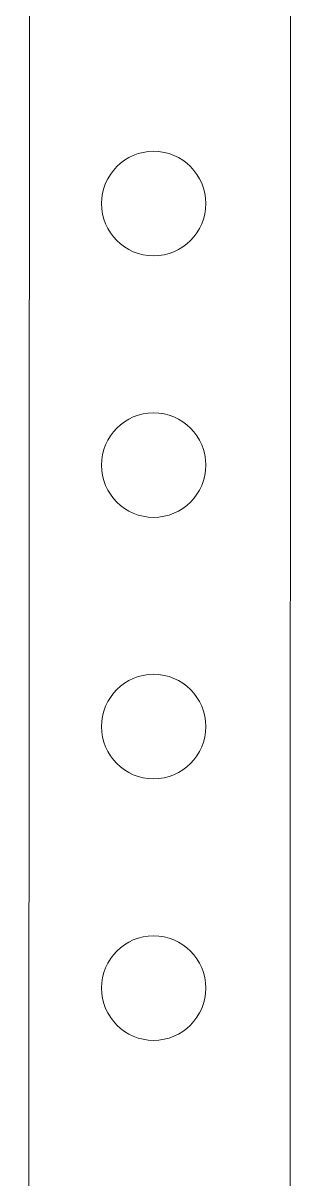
# Model space of a CAD drawing. Header units: millimetres. Extents: x 4962 to 7449, y 754 to 2938.
# Drawn here: x 5746.8 to 5767.3, y 2440.3 to 2528.7 of the extents above; entities that cross this region are included whole.
import ezdxf

# ---------------------------------------------------------------- set-up
doc = ezdxf.new("R2010")
doc.units = ezdxf.units.MM
doc.layers.add('004-PI-DIN Šina', color=3, linetype='Continuous')

msp = doc.modelspace()

# ---------------------------------------------------------------- linework, layer by layer
at = {"layer": '004-PI-DIN Šina', "color": 0, "linetype": 'ByBlock', "lineweight": 0}
for p, q in [((5747.285, 2607.11), (5746.771, 1179.695)), ((5766.771, 1179.695), (5767.285, 2607.11))]:
    msp.add_line(p, q, dxfattribs=at)
at = {"layer": '004-PI-DIN Šina', "color": 0, "linetype": 'ByBlock', "lineweight": 0, "ltscale": 0.01}
for centre in [(5756.771, 2514.939), (5756.771, 2494.939), (5756.771, 2474.939), (5756.771, 2454.939)]:
    msp.add_circle(centre, 4, dxfattribs=at)

doc.saveas('drawing.dxf')
